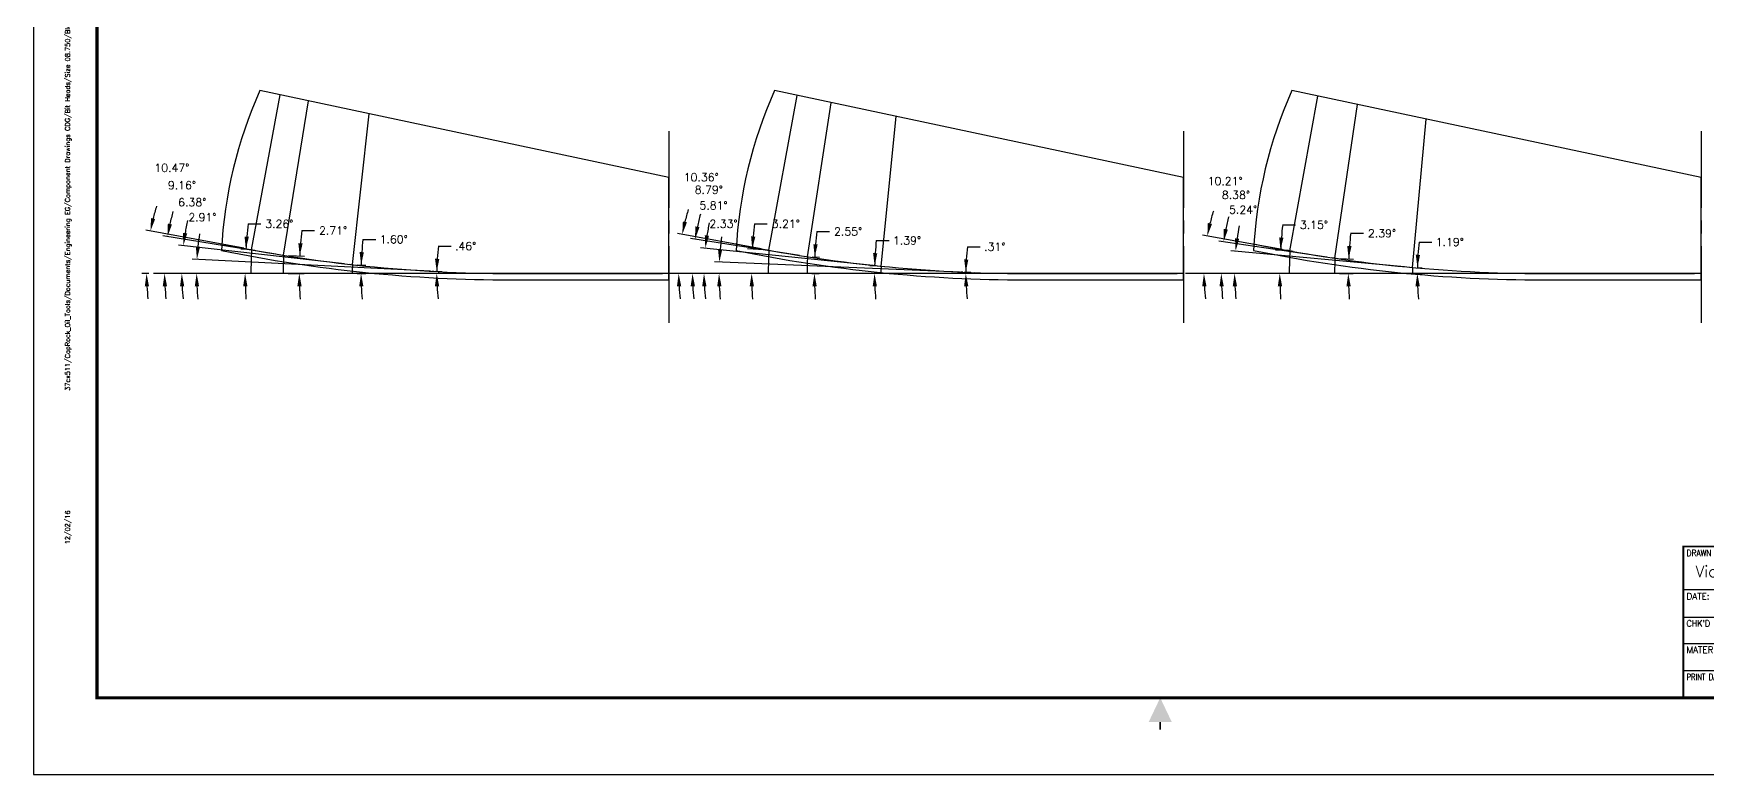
# Model space of a CAD drawing. Extents: x 25.7 to 75.8, y 0 to 21.2.
# Drawn here: x 47.66 to 64, y 0 to 7.24 of the extents above; entities that cross this region are included whole.
import ezdxf
from ezdxf.enums import TextEntityAlignment as Align

# ---------------------------------------------------------------- set-up
doc = ezdxf.new("R2010")
doc.units = 0
doc.header["$MEASUREMENT"] = 0
doc.linetypes.add('CENTER2', pattern=[1.125, 0.75, -0.125, 0.125, -0.125])
doc.layers.get('0').update_dxf_attribs({"linetype": 'CONTINUOUS'})
for name, color, linetype, true_color in [('Blade_4', 7, 'CONTINUOUS', 0x00cccc), ('Blade_5', 7, 'CONTINUOUS', 0x0066cc), ('Blade_6', 190, 'CONTINUOUS', 0x7f00ff)]:
    doc.layers.add(name, color=color, linetype=linetype, true_color=true_color)
for name, color, linetype in [('CLine', 5, 'CENTER2'), ('Text', 3, 'CONTINUOUS'), ('Title Block', 7, 'CONTINUOUS')]:
    doc.layers.add(name, color=color, linetype=linetype)
doc.styles.add('RomanS', font='romans')
doc.dimstyles.get("Standard").update_dxf_attribs({"dimtxt": 0.078125, "dimasz": 0.125, "dimexe": 0.046875, "dimexo": 0.046875, "dimgap": 0.046875, "dimtad": 0, "dimtih": 1, "dimtoh": 1, "dimdec": 4, "dimzin": 4, "dimdsep": 46, "dimtxsty": 'RomanS', "dimcen": 0.09375, "dimclre": 9, "dimazin": 1, "dimtfac": 1, "dimtdec": 4, "dimtofl": 0, "dimtmove": 0, "dimatfit": 1, "dimfxl": 1, "dimtolj": 1, "dimtzin": 0, "dimarcsym": 0})

# ---------------------------------------------------------------- blocks, each defined once
blk = doc.blocks.new('*D454')
at = {"layer": 'Blade_4', "color": 0, "linetype": 'ByBlock', "lineweight": -2, "transparency": 16777216}
blk.add_line((50.871, 5.229), (50.996, 5.229), dxfattribs=at)
at = {"layer": 'Blade_4', "color": 9, "linetype": 'ByBlock', "lineweight": -2, "transparency": 16777216}
for p, q in [((50.816, 4.981), (50.901, 4.978)), ((50.815, 4.896), (50.9, 4.896))]:
    blk.add_line(p, q, dxfattribs=at)
at = {"layer": 'Blade_4', "color": 0, "linetype": 'ByBlock', "lineweight": -2, "transparency": 16777216}
for start, end in [(173.6351, 178.4021), (173.6362, 176.0191), (182.3829, 184.7659)]:
    blk.add_arc((53.859, 4.896), 3.006, start, end, dxfattribs=at)
at = {"layer": 'Blade_4', "color": 0, "linetype": 'ByBlock', "transparency": 16777216}
for points in [[(50.881, 5.103), (50.839, 5.105), (50.854, 4.98)], [(50.835, 4.77), (50.876, 4.771), (50.853, 4.896)]]:
    blk.add_solid(points, dxfattribs=at)
at = {"layer": 'Blade_4', "color": 0, "linetype": 'ByBlock', "transparency": 16777216, "insert": (51.172, 5.229), "char_height": 0.0781, "attachment_point": 5, "style": 'RomanS'}
blk.add_mtext('\\A1;1.60°', dxfattribs=at)
blk = doc.blocks.new('*D455')
at = {"layer": 'Blade_4', "color": 0, "linetype": 'ByBlock', "lineweight": -2, "transparency": 16777216}
blk.add_line((50.275, 5.315), (50.4, 5.315), dxfattribs=at)
at = {"layer": 'Blade_4', "color": 9, "linetype": 'ByBlock', "lineweight": -2, "transparency": 16777216}
for p, q in [((50.144, 5.071), (50.301, 5.064)), ((50.14, 4.896), (50.297, 4.896))]:
    blk.add_line(p, q, dxfattribs=at)
at = {"layer": 'Blade_4', "color": 0, "linetype": 'ByBlock', "lineweight": -2, "transparency": 16777216}
for start, end in [(173.3233, 177.2936), (173.3239, 175.3087), (181.9848, 183.9697)]:
    blk.add_arc((53.859, 4.896), 3.609, start, end, dxfattribs=at)
at = {"layer": 'Blade_4', "color": 0, "linetype": 'ByBlock', "transparency": 16777216}
for points in [[(50.283, 5.19), (50.241, 5.192), (50.254, 5.066)], [(50.231, 4.77), (50.273, 4.771), (50.25, 4.896)]]:
    blk.add_solid(points, dxfattribs=at)
at = {"layer": 'Blade_4', "color": 0, "linetype": 'ByBlock', "transparency": 16777216, "insert": (50.58, 5.315), "char_height": 0.0781, "attachment_point": 5, "style": 'RomanS'}
blk.add_mtext('\\A1;2.71°', dxfattribs=at)
blk = doc.blocks.new('*D456')
at = {"layer": 'Blade_4', "color": 0, "linetype": 'ByBlock', "lineweight": -2, "transparency": 16777216}
blk.add_line((49.75, 5.38), (49.875, 5.38), dxfattribs=at)
at = {"layer": 'Blade_4', "color": 9, "linetype": 'ByBlock', "lineweight": -2, "transparency": 16777216}
for p, q in [((49.738, 5.13), (49.681, 5.134)), ((49.731, 4.896), (49.674, 4.896))]:
    blk.add_line(p, q, dxfattribs=at)
at = {"layer": 'Blade_4', "color": 0, "linetype": 'ByBlock', "lineweight": -2, "transparency": 16777216}
for start, end in [(173.2795, 176.742), (173.2798, 175.0109), (181.7311, 183.4622)]:
    blk.add_arc((53.859, 4.896), 4.137, start, end, dxfattribs=at)
at = {"layer": 'Blade_4', "color": 0, "linetype": 'ByBlock', "transparency": 16777216}
for points in [[(49.758, 5.254), (49.716, 5.257), (49.728, 5.131)], [(49.702, 4.77), (49.744, 4.771), (49.721, 4.896)]]:
    blk.add_solid(points, dxfattribs=at)
at = {"layer": 'Blade_4', "color": 0, "linetype": 'ByBlock', "transparency": 16777216, "insert": (50.055, 5.38), "char_height": 0.0781, "attachment_point": 5, "style": 'RomanS'}
blk.add_mtext('\\A1;3.26°', dxfattribs=at)
blk = doc.blocks.new('*D457')
at = {"layer": 'Blade_4', "color": 9, "linetype": 'ByBlock', "lineweight": -2, "transparency": 16777216}
blk.add_line((50.691, 4.991), (49.072, 5.172), dxfattribs=at)
at = {"layer": 'Blade_4', "color": 0, "linetype": 'ByBlock', "lineweight": -2, "transparency": 16777216}
for start, end in [(167.746, 170.6853), (182.9393, 185.8786)]:
    blk.add_arc((51.54, 4.896), 2.437, start, end, dxfattribs=at)
at = {"layer": 'Blade_4', "color": 0, "linetype": 'ByBlock', "transparency": 16777216}
for points in [[(49.156, 5.287), (49.115, 5.293), (49.118, 5.166)], [(49.086, 4.77), (49.127, 4.771), (49.103, 4.896)]]:
    blk.add_solid(points, dxfattribs=at)
at = {"layer": 'Blade_4', "color": 0, "linetype": 'ByBlock', "transparency": 16777216, "insert": (49.205, 5.591), "char_height": 0.0781, "attachment_point": 5, "style": 'RomanS'}
blk.add_mtext('\\A1;6.38°', dxfattribs=at)
blk = doc.blocks.new('*D458')
at = {"layer": 'Blade_4', "color": 9, "linetype": 'ByBlock', "lineweight": -2, "transparency": 16777216}
blk.add_line((50.02, 5.086), (48.917, 5.264), dxfattribs=at)
at = {"layer": 'Blade_4', "color": 0, "linetype": 'ByBlock', "lineweight": -2, "transparency": 16777216}
for start, end in [(164.5136, 167.676), (183.1624, 186.3248)]:
    blk.add_arc((51.2, 4.896), 2.265, start, end, dxfattribs=at)
at = {"layer": 'Blade_4', "color": 0, "linetype": 'ByBlock', "transparency": 16777216}
for points in [[(49.007, 5.375), (48.967, 5.383), (48.964, 5.256)], [(48.917, 4.77), (48.959, 4.771), (48.935, 4.896)]]:
    blk.add_solid(points, dxfattribs=at)
at = {"layer": 'Blade_4', "color": 0, "linetype": 'ByBlock', "transparency": 16777216, "insert": (49.105, 5.758), "char_height": 0.0781, "attachment_point": 5, "style": 'RomanS'}
blk.add_mtext('\\A1;9.16°', dxfattribs=at)
blk = doc.blocks.new('*D459')
at = {"layer": 'Blade_4', "color": 9, "linetype": 'ByBlock', "lineweight": -2, "transparency": 16777216}
for p, q in [((49.708, 5.142), (48.751, 5.319)), ((48.78, 4.896), (48.712, 4.896))]:
    blk.add_line(p, q, dxfattribs=at)
at = {"layer": 'Blade_4', "color": 0, "linetype": 'ByBlock', "lineweight": -2, "transparency": 16777216}
for start, end in [(163.2527, 166.393), (183.1403, 186.2806)]:
    blk.add_arc((51.04, 4.896), 2.281, start, end, dxfattribs=at)
at = {"layer": 'Blade_4', "color": 0, "linetype": 'ByBlock', "transparency": 16777216}
for points in [[(48.843, 5.428), (48.803, 5.437), (48.797, 5.31)], [(48.742, 4.77), (48.783, 4.771), (48.759, 4.896)]]:
    blk.add_solid(points, dxfattribs=at)
at = {"layer": 'Blade_4', "color": 0, "linetype": 'ByBlock', "transparency": 16777216, "insert": (49.006, 5.928), "char_height": 0.0781, "attachment_point": 5, "style": 'RomanS'}
blk.add_mtext('\\A1;10.47°', dxfattribs=at)
blk = doc.blocks.new('*D460')
at = {"layer": 'Blade_4', "color": 9, "linetype": 'ByBlock', "lineweight": -2, "transparency": 16777216}
blk.add_line((51.532, 4.918), (49.205, 5.036), dxfattribs=at)
at = {"layer": 'Blade_4', "color": 0, "linetype": 'ByBlock', "lineweight": -2, "transparency": 16777216}
for start, end in [(171.8163, 174.4545), (182.6383, 185.2765)]:
    blk.add_arc((51.963, 4.896), 2.715, start, end, dxfattribs=at)
at = {"layer": 'Blade_4', "color": 0, "linetype": 'ByBlock', "transparency": 16777216}
for points in [[(49.281, 5.157), (49.24, 5.16), (49.251, 5.033)], [(49.23, 4.77), (49.272, 4.771), (49.248, 4.896)]]:
    blk.add_solid(points, dxfattribs=at)
at = {"layer": 'Blade_4', "color": 0, "linetype": 'ByBlock', "transparency": 16777216, "insert": (49.304, 5.445), "char_height": 0.0781, "attachment_point": 5, "style": 'RomanS'}
blk.add_mtext('\\A1;2.91°', dxfattribs=at)
blk = doc.blocks.new('*D461')
at = {"layer": 'Blade_4', "color": 0, "linetype": 'ByBlock', "lineweight": -2, "transparency": 16777216}
blk.add_line((51.607, 5.163), (51.732, 5.163), dxfattribs=at)
at = {"layer": 'Blade_4', "color": 9, "linetype": 'ByBlock', "lineweight": -2, "transparency": 16777216}
for p, q in [((51.563, 4.914), (51.545, 4.914)), ((51.563, 4.896), (51.545, 4.896))]:
    blk.add_line(p, q, dxfattribs=at)
at = {"layer": 'Blade_4', "color": 0, "linetype": 'ByBlock', "lineweight": -2, "transparency": 16777216}
for start, end in [(173.2216, 179.543), (173.224, 176.3835), (183.1595, 186.319)]:
    blk.add_arc((53.859, 4.896), 2.267, start, end, dxfattribs=at)
at = {"layer": 'Blade_4', "color": 0, "linetype": 'ByBlock', "transparency": 16777216}
for points in [[(51.617, 5.038), (51.575, 5.04), (51.592, 4.914)], [(51.574, 4.77), (51.616, 4.771), (51.592, 4.896)]]:
    blk.add_solid(points, dxfattribs=at)
at = {"layer": 'Blade_4', "color": 0, "linetype": 'ByBlock', "transparency": 16777216, "insert": (51.874, 5.163), "char_height": 0.0781, "attachment_point": 5, "style": 'RomanS'}
blk.add_mtext('\\A1;.46°', dxfattribs=at)
blk = doc.blocks.new('*D475')
at = {"layer": 'Blade_5', "color": 0, "linetype": 'ByBlock', "lineweight": -2, "transparency": 16777216}
blk.add_line((55.883, 5.218), (56.008, 5.218), dxfattribs=at)
at = {"layer": 'Blade_5', "color": 9, "linetype": 'ByBlock', "lineweight": -2, "transparency": 16777216}
for p, q in [((55.883, 4.969), (55.82, 4.97)), ((55.882, 4.896), (55.819, 4.896))]:
    blk.add_line(p, q, dxfattribs=at)
at = {"layer": 'Blade_5', "color": 0, "linetype": 'ByBlock', "lineweight": -2, "transparency": 16777216}
for start, end in [(173.8615, 178.6098), (173.8626, 176.2362), (182.3736, 184.7472)]:
    blk.add_arc((58.884, 4.896), 3.018, start, end, dxfattribs=at)
at = {"layer": 'Blade_5', "color": 0, "linetype": 'ByBlock', "transparency": 16777216}
for points in [[(55.893, 5.093), (55.852, 5.095), (55.867, 4.969)], [(55.848, 4.77), (55.889, 4.771), (55.866, 4.896)]]:
    blk.add_solid(points, dxfattribs=at)
at = {"layer": 'Blade_5', "color": 0, "linetype": 'ByBlock', "transparency": 16777216, "insert": (56.183, 5.218), "char_height": 0.0781, "attachment_point": 5, "style": 'RomanS'}
blk.add_mtext('\\A1;1.39°', dxfattribs=at)
blk = doc.blocks.new('*D476')
at = {"layer": 'Blade_5', "color": 0, "linetype": 'ByBlock', "lineweight": -2, "transparency": 16777216}
blk.add_line((55.302, 5.306), (55.427, 5.306), dxfattribs=at)
at = {"layer": 'Blade_5', "color": 9, "linetype": 'ByBlock', "lineweight": -2, "transparency": 16777216}
for p, q in [((55.258, 5.057), (55.329, 5.054)), ((55.255, 4.896), (55.325, 4.896))]:
    blk.add_line(p, q, dxfattribs=at)
at = {"layer": 'Blade_5', "color": 0, "linetype": 'ByBlock', "lineweight": -2, "transparency": 16777216}
for start, end in [(173.473, 177.4473), (173.4736, 175.4604), (181.9868, 183.9737)]:
    blk.add_arc((58.884, 4.896), 3.605, start, end, dxfattribs=at)
at = {"layer": 'Blade_5', "color": 0, "linetype": 'ByBlock', "transparency": 16777216}
for points in [[(55.311, 5.18), (55.269, 5.182), (55.282, 5.056)], [(55.26, 4.77), (55.302, 4.771), (55.279, 4.896)]]:
    blk.add_solid(points, dxfattribs=at)
at = {"layer": 'Blade_5', "color": 0, "linetype": 'ByBlock', "transparency": 16777216, "insert": (55.608, 5.306), "char_height": 0.0781, "attachment_point": 5, "style": 'RomanS'}
blk.add_mtext('\\A1;2.55°', dxfattribs=at)
blk = doc.blocks.new('*D477')
at = {"layer": 'Blade_5', "color": 0, "linetype": 'ByBlock', "lineweight": -2, "transparency": 16777216}
blk.add_line((54.694, 5.381), (54.819, 5.381), dxfattribs=at)
at = {"layer": 'Blade_5', "color": 9, "linetype": 'ByBlock', "lineweight": -2, "transparency": 16777216}
for p, q in [((54.788, 5.126), (54.626, 5.135)), ((54.782, 4.896), (54.619, 4.896))]:
    blk.add_line(p, q, dxfattribs=at)
at = {"layer": 'Blade_5', "color": 0, "linetype": 'ByBlock', "lineweight": -2, "transparency": 16777216}
for start, end in [(173.3907, 176.7873), (173.391, 175.0892), (181.6981, 183.3963)]:
    blk.add_arc((58.884, 4.896), 4.218, start, end, dxfattribs=at)
at = {"layer": 'Blade_5', "color": 0, "linetype": 'ByBlock', "transparency": 16777216}
for points in [[(54.702, 5.255), (54.661, 5.258), (54.672, 5.132)], [(54.647, 4.77), (54.689, 4.771), (54.666, 4.896)]]:
    blk.add_solid(points, dxfattribs=at)
at = {"layer": 'Blade_5', "color": 0, "linetype": 'ByBlock', "transparency": 16777216, "insert": (55, 5.381), "char_height": 0.0781, "attachment_point": 5, "style": 'RomanS'}
blk.add_mtext('\\A1;3.21°', dxfattribs=at)
blk = doc.blocks.new('*D478')
at = {"layer": 'Blade_5', "color": 9, "linetype": 'ByBlock', "lineweight": -2, "transparency": 16777216}
blk.add_line((55.134, 5.071), (54.068, 5.236), dxfattribs=at)
at = {"layer": 'Blade_5', "color": 0, "linetype": 'ByBlock', "lineweight": -2, "transparency": 16777216}
for start, end in [(164.643, 167.9263), (183.2833, 186.5666)]:
    blk.add_arc((56.27, 4.896), 2.182, start, end, dxfattribs=at)
at = {"layer": 'Blade_5', "color": 0, "linetype": 'ByBlock', "transparency": 16777216}
for points in [[(54.157, 5.348), (54.116, 5.356), (54.114, 5.229)], [(54.071, 4.77), (54.113, 4.771), (54.089, 4.896)]]:
    blk.add_solid(points, dxfattribs=at)
at = {"layer": 'Blade_5', "color": 0, "linetype": 'ByBlock', "transparency": 16777216, "insert": (54.248, 5.714), "char_height": 0.0781, "attachment_point": 5, "style": 'RomanS'}
blk.add_mtext('\\A1;8.79°', dxfattribs=at)
blk = doc.blocks.new('*D479')
at = {"layer": 'Blade_5', "color": 9, "linetype": 'ByBlock', "lineweight": -2, "transparency": 16777216}
blk.add_line((54.758, 5.137), (53.943, 5.286), dxfattribs=at)
at = {"layer": 'Blade_5', "color": 0, "linetype": 'ByBlock', "lineweight": -2, "transparency": 16777216}
for start, end in [(162.8927, 166.2659), (183.3732, 186.7464)]:
    blk.add_arc((56.078, 4.896), 2.124, start, end, dxfattribs=at)
at = {"layer": 'Blade_5', "color": 0, "linetype": 'ByBlock', "transparency": 16777216}
for points in [[(54.035, 5.396), (53.995, 5.404), (53.989, 5.278)], [(53.937, 4.77), (53.979, 4.771), (53.954, 4.896)]]:
    blk.add_solid(points, dxfattribs=at)
at = {"layer": 'Blade_5', "color": 0, "linetype": 'ByBlock', "transparency": 16777216, "insert": (54.174, 5.836), "char_height": 0.0781, "attachment_point": 5, "style": 'RomanS'}
blk.add_mtext('\\A1;10.36°', dxfattribs=at)
blk = doc.blocks.new('*D480')
at = {"layer": 'Blade_5', "color": 9, "linetype": 'ByBlock', "lineweight": -2, "transparency": 16777216}
blk.add_line((55.852, 4.975), (54.167, 5.147), dxfattribs=at)
at = {"layer": 'Blade_5', "color": 0, "linetype": 'ByBlock', "lineweight": -2, "transparency": 16777216}
for start, end in [(168.2968, 171.2415), (182.9447, 185.8894)]:
    blk.add_arc((56.634, 4.896), 2.432, start, end, dxfattribs=at)
at = {"layer": 'Blade_5', "color": 0, "linetype": 'ByBlock', "transparency": 16777216}
for points in [[(54.25, 5.263), (54.209, 5.269), (54.214, 5.142)], [(54.184, 4.77), (54.225, 4.771), (54.201, 4.896)]]:
    blk.add_solid(points, dxfattribs=at)
at = {"layer": 'Blade_5', "color": 0, "linetype": 'ByBlock', "transparency": 16777216, "insert": (54.294, 5.561), "char_height": 0.0781, "attachment_point": 5, "style": 'RomanS'}
blk.add_mtext('\\A1;5.81°', dxfattribs=at)
blk = doc.blocks.new('*D482')
at = {"layer": 'Blade_5', "color": 9, "linetype": 'ByBlock', "lineweight": -2, "transparency": 16777216}
blk.add_line((56.697, 4.91), (54.304, 5.008), dxfattribs=at)
at = {"layer": 'Blade_5', "color": 0, "linetype": 'ByBlock', "lineweight": -2, "transparency": 16777216}
for start, end in [(172.3844, 175.0277), (182.6433, 185.2866)]:
    blk.add_arc((57.058, 4.896), 2.71, start, end, dxfattribs=at)
at = {"layer": 'Blade_5', "color": 0, "linetype": 'ByBlock', "transparency": 16777216}
for points in [[(54.379, 5.129), (54.338, 5.132), (54.351, 5.006)], [(54.33, 4.77), (54.372, 4.771), (54.348, 4.896)]]:
    blk.add_solid(points, dxfattribs=at)
at = {"layer": 'Blade_5', "color": 0, "linetype": 'ByBlock', "transparency": 16777216, "insert": (54.392, 5.381), "char_height": 0.0781, "attachment_point": 5, "style": 'RomanS'}
blk.add_mtext('\\A1;2.33°', dxfattribs=at)
blk = doc.blocks.new('*D483')
at = {"layer": 'Blade_5', "color": 0, "linetype": 'ByBlock', "lineweight": -2, "transparency": 16777216}
blk.add_line((56.773, 5.157), (56.898, 5.157), dxfattribs=at)
at = {"layer": 'Blade_5', "color": 9, "linetype": 'ByBlock', "lineweight": -2, "transparency": 16777216}
for p, q in [((56.728, 4.908), (56.71, 4.908)), ((56.728, 4.896), (56.71, 4.896))]:
    blk.add_line(p, q, dxfattribs=at)
at = {"layer": 'Blade_5', "color": 0, "linetype": 'ByBlock', "lineweight": -2, "transparency": 16777216}
for start, end in [(172.9474, 179.6872), (172.9503, 176.3187), (183.3684, 186.7369)]:
    blk.add_arc((58.884, 4.896), 2.127, start, end, dxfattribs=at)
at = {"layer": 'Blade_5', "color": 0, "linetype": 'ByBlock', "transparency": 16777216}
for points in [[(56.782, 5.032), (56.741, 5.033), (56.757, 4.907)], [(56.74, 4.77), (56.782, 4.771), (56.757, 4.896)]]:
    blk.add_solid(points, dxfattribs=at)
at = {"layer": 'Blade_5', "color": 0, "linetype": 'ByBlock', "transparency": 16777216, "insert": (57.04, 5.157), "char_height": 0.0781, "attachment_point": 5, "style": 'RomanS'}
blk.add_mtext('\\A1;.31°', dxfattribs=at)
blk = doc.blocks.new('*D490')
at = {"layer": 'Blade_6', "color": 0, "linetype": 'ByBlock', "lineweight": -2, "transparency": 16777216}
blk.add_line((61.182, 5.203), (61.307, 5.203), dxfattribs=at)
at = {"layer": 'Blade_6', "color": 9, "linetype": 'ByBlock', "lineweight": -2, "transparency": 16777216}
for p, q in [((61.166, 4.953), (61.213, 4.952)), ((61.165, 4.896), (61.212, 4.896))]:
    blk.add_line(p, q, dxfattribs=at)
at = {"layer": 'Blade_6', "color": 0, "linetype": 'ByBlock', "lineweight": -2, "transparency": 16777216}
for start, end in [(173.6399, 178.8135), (173.6412, 176.2274), (182.5862, 185.1723)]:
    blk.add_arc((63.935, 4.896), 2.77, start, end, dxfattribs=at)
at = {"layer": 'Blade_6', "color": 0, "linetype": 'ByBlock', "transparency": 16777216}
for points in [[(61.192, 5.077), (61.15, 5.079), (61.166, 4.953)], [(61.147, 4.77), (61.189, 4.771), (61.165, 4.896)]]:
    blk.add_solid(points, dxfattribs=at)
at = {"layer": 'Blade_6', "color": 0, "linetype": 'ByBlock', "transparency": 16777216, "insert": (61.482, 5.203), "char_height": 0.0781, "attachment_point": 5, "style": 'RomanS'}
blk.add_mtext('\\A1;1.19°', dxfattribs=at)
blk = doc.blocks.new('*D491')
at = {"layer": 'Blade_6', "color": 0, "linetype": 'ByBlock', "lineweight": -2, "transparency": 16777216}
blk.add_line((60.514, 5.288), (60.639, 5.288), dxfattribs=at)
at = {"layer": 'Blade_6', "color": 9, "linetype": 'ByBlock', "lineweight": -2, "transparency": 16777216}
for p, q in [((60.408, 5.043), (60.541, 5.037)), ((60.405, 4.896), (60.538, 4.896))]:
    blk.add_line(p, q, dxfattribs=at)
at = {"layer": 'Blade_6', "color": 0, "linetype": 'ByBlock', "lineweight": -2, "transparency": 16777216}
for start, end in [(173.4533, 177.6141), (173.454, 175.534), (182.0801, 184.1601)]:
    blk.add_arc((63.935, 4.896), 3.443, start, end, dxfattribs=at)
at = {"layer": 'Blade_6', "color": 0, "linetype": 'ByBlock', "transparency": 16777216}
for points in [[(60.523, 5.163), (60.481, 5.165), (60.494, 5.039)], [(60.473, 4.77), (60.515, 4.771), (60.491, 4.896)]]:
    blk.add_solid(points, dxfattribs=at)
at = {"layer": 'Blade_6', "color": 0, "linetype": 'ByBlock', "transparency": 16777216, "insert": (60.82, 5.288), "char_height": 0.0781, "attachment_point": 5, "style": 'RomanS'}
blk.add_mtext('\\A1;2.39°', dxfattribs=at)
blk = doc.blocks.new('*D492')
at = {"layer": 'Blade_6', "color": 0, "linetype": 'ByBlock', "lineweight": -2, "transparency": 16777216}
blk.add_line((59.85, 5.371), (59.975, 5.371), dxfattribs=at)
at = {"layer": 'Blade_6', "color": 9, "linetype": 'ByBlock', "lineweight": -2, "transparency": 16777216}
for p, q in [((59.874, 5.119), (59.782, 5.124)), ((59.868, 4.896), (59.776, 4.896))]:
    blk.add_line(p, q, dxfattribs=at)
at = {"layer": 'Blade_6', "color": 0, "linetype": 'ByBlock', "lineweight": -2, "transparency": 16777216}
for start, end in [(173.3659, 176.8496), (173.3664, 175.108), (181.7416, 183.4833)]:
    blk.add_arc((63.935, 4.896), 4.112, start, end, dxfattribs=at)
at = {"layer": 'Blade_6', "color": 0, "linetype": 'ByBlock', "transparency": 16777216}
for points in [[(59.858, 5.245), (59.817, 5.248), (59.829, 5.122)], [(59.803, 4.77), (59.845, 4.771), (59.822, 4.896)]]:
    blk.add_solid(points, dxfattribs=at)
at = {"layer": 'Blade_6', "color": 0, "linetype": 'ByBlock', "transparency": 16777216, "insert": (60.156, 5.371), "char_height": 0.0781, "attachment_point": 5, "style": 'RomanS'}
blk.add_mtext('\\A1;3.15°', dxfattribs=at)
blk = doc.blocks.new('*D493')
at = {"layer": 'Blade_6', "color": 9, "linetype": 'ByBlock', "lineweight": -2, "transparency": 16777216}
blk.add_line((61.041, 4.961), (59.344, 5.117), dxfattribs=at)
at = {"layer": 'Blade_6', "color": 0, "linetype": 'ByBlock', "lineweight": -2, "transparency": 16777216}
for start, end in [(168.7218, 171.7394), (183.0176, 186.0351)]:
    blk.add_arc((61.755, 4.896), 2.374, start, end, dxfattribs=at)
at = {"layer": 'Blade_6', "color": 0, "linetype": 'ByBlock', "transparency": 16777216}
for points in [[(59.426, 5.234), (59.385, 5.239), (59.391, 5.113)], [(59.363, 4.77), (59.405, 4.771), (59.381, 4.896)]]:
    blk.add_solid(points, dxfattribs=at)
at = {"layer": 'Blade_6', "color": 0, "linetype": 'ByBlock', "transparency": 16777216, "insert": (59.464, 5.519), "char_height": 0.0781, "attachment_point": 5, "style": 'RomanS'}
blk.add_mtext('\\A1;5.24°', dxfattribs=at)
blk = doc.blocks.new('*D494')
at = {"layer": 'Blade_6', "color": 9, "linetype": 'ByBlock', "lineweight": -2, "transparency": 16777216}
blk.add_line((60.283, 5.056), (59.227, 5.212), dxfattribs=at)
at = {"layer": 'Blade_6', "color": 0, "linetype": 'ByBlock', "lineweight": -2, "transparency": 16777216}
for start, end in [(164.8612, 168.2391), (183.3779, 186.7557)]:
    blk.add_arc((61.371, 4.896), 2.121, start, end, dxfattribs=at)
at = {"layer": 'Blade_6', "color": 0, "linetype": 'ByBlock', "transparency": 16777216}
for points in [[(59.316, 5.324), (59.275, 5.332), (59.273, 5.205)], [(59.234, 4.77), (59.275, 4.771), (59.251, 4.896)]]:
    blk.add_solid(points, dxfattribs=at)
at = {"layer": 'Blade_6', "color": 0, "linetype": 'ByBlock', "transparency": 16777216, "insert": (59.394, 5.663), "char_height": 0.0781, "attachment_point": 5, "style": 'RomanS'}
blk.add_mtext('\\A1;8.38°', dxfattribs=at)
blk = doc.blocks.new('*D495')
at = {"layer": 'Blade_6', "color": 9, "linetype": 'ByBlock', "lineweight": -2, "transparency": 16777216}
blk.add_line((59.844, 5.131), (59.069, 5.27), dxfattribs=at)
at = {"layer": 'Blade_6', "color": 0, "linetype": 'ByBlock', "lineweight": -2, "transparency": 16777216}
for start, end in [(162.8473, 166.3162), (183.4688, 186.9377)]:
    blk.add_arc((61.147, 4.896), 2.065, start, end, dxfattribs=at)
at = {"layer": 'Blade_6', "color": 0, "linetype": 'ByBlock', "transparency": 16777216}
for points in [[(59.161, 5.38), (59.12, 5.389), (59.115, 5.262)], [(59.065, 4.77), (59.107, 4.771), (59.082, 4.896)]]:
    blk.add_solid(points, dxfattribs=at)
at = {"layer": 'Blade_6', "color": 0, "linetype": 'ByBlock', "transparency": 16777216, "insert": (59.289, 5.798), "char_height": 0.0781, "attachment_point": 5, "style": 'RomanS'}
blk.add_mtext('\\A1;10.21°', dxfattribs=at)
blk = doc.blocks.new('COT_cblock')
at = {"layer": 'Title Block'}
for p, q in [((17.794, 1.805), (16.107, 1.805)), ((16.107, 1.539), (17.794, 1.539)), ((16.107, 1.282), (21.38, 1.282)), ((16.107, 1.016), (17.794, 1.016))]:
    blk.add_line(p, q, dxfattribs=at)
at = {"layer": 'Title Block', "color": 8}
blk.add_lwpolyline([(0, 0), (22, 0), (22, 17), (0, 17)], close=True, dxfattribs=at)
at = {"layer": 'Title Block', "const_width": 0.03}
blk.add_lwpolyline([(21.38, 16.25), (0.62, 16.25), (0.62, 0.75), (21.38, 0.75)], close=True, dxfattribs=at)
at = {"layer": 'Title Block'}
for points, const_width in [([(16.107, 0.75), (16.107, 2.227), (21.38, 2.227)], 0.0169), ([(11, 0.438), (11, 0.513)], 0.015)]:
    blk.add_lwpolyline(points, dxfattribs=dict(at, const_width=const_width))
blk.add_solid([(10.887, 0.513), (11.113, 0.513), (11, 0.75)], dxfattribs=at)
at = {"layer": 'Title Block', "style": 'RomanS'}
for s, width, p in [('DRAWN BY:', 0.86, (16.138, 2.195)), ("CHK'D BY:", 0.91, (16.138, 1.508)), ('PRINT DATE:', 0.78, (16.138, 0.985))]:
    blk.add_text(s, height=0.0625, dxfattribs=dict(at, width=width)).set_placement(p, align=Align.TOP_LEFT)
for s, p in [('DATE:', (16.138, 1.773)), ('MATERIAL:', (16.138, 1.25))]:
    blk.add_text(s, height=0.0625, dxfattribs=at).set_placement(p, align=Align.TOP_LEFT)
at = {"layer": 'Title Block', "color": 1, "style": 'RomanS', "flags": 8}
for tag, p in [('FNAME', (0.37, 3.75)), ('REVDATE', (0.37, 2.25)), ('USER', (0.37, 0.75))]:
    blk.add_attdef(tag, text='', height=0.047, rotation=90, dxfattribs=at).set_placement(p, align=Align.BOTTOM_LEFT)
at = {"layer": 'Title Block', "color": 3, "style": 'RomanS', "flags": 8}
for tag, height, p in [('DRAWN', 0.11, (16.95, 1.984)), ('TITL1', 0.125, (19.587, 1.684)), ('TITL2', 0.094, (19.587, 1.514)), ('TITL3', 0.094, (19.587, 1.374))]:
    blk.add_attdef(tag, text='', height=height, dxfattribs=at).set_placement(p, align=Align.MIDDLE_CENTER)
for tag, p in [('DDATE', (16.606, 1.672)), ('CHECK', (16.606, 1.406)), ('MATRL', (16.606, 1.149)), ('PDATE', (16.606, 0.883)), ('SCALE', (18.146, 0.855)), ('SHEET', (20.255, 0.855))]:
    blk.add_attdef(tag, text='', height=0.094, dxfattribs=at).set_placement(p, align=Align.MIDDLE_LEFT)
for tag, p in [('FSCM#', (18.587, 1.121)), ('DWG#', (20.06, 1.121)), ('REV#', (21.22, 1.121))]:
    blk.add_attdef(tag, text='', height=0.094, dxfattribs=at).set_placement(p, align=Align.TOP_CENTER)

msp = doc.modelspace()

# ---------------------------------------------------------------- linework, layer by layer
at = {"linetype": 'ByBlock', "flags": 128}
for points in [[(53.85859, 4.89576), (53.85859, 5.83326), (49.86491, 6.68214, 0.09249973), (49.48942, 5.12167, 0.05087665), (52.31649, 4.83326), (53.85859, 4.83326)], [(58.88352, 4.89576), (58.88352, 5.83326), (54.88984, 6.68214, 0.09249973), (54.51435, 5.12167, 0.05087665), (57.34142, 4.83326), (58.88352, 4.83326)], [(63.93479, 4.89576), (63.93479, 5.83326), (59.94112, 6.68214, 0.09249973), (59.56563, 5.12167, 0.05087665), (62.39269, 4.83326), (63.93479, 4.83326)], [(49.49314, 5.18472, 0.05104016), (52.31649, 4.89576), (53.79609, 4.89576)], [(54.51807, 5.18472, 0.05104016), (57.34142, 4.89576), (58.82102, 4.89576)], [(59.56935, 5.18472, 0.05104016), (62.39269, 4.89576), (63.87229, 4.89576)]]:
    msp.add_lwpolyline(points, format="xyb", dxfattribs=at)
at = {"layer": 'Blade_4', "linetype": 'ByBlock'}
for p, q in [((49.78454, 5.12767), (50.0639, 6.63984)), ((50.09737, 5.07356), (50.3405, 6.58105)), ((50.76883, 4.98195), (50.93343, 6.45502)), ((49.75386, 5.13334), (49.81523, 5.122)), ((50.06657, 5.07852), (50.12818, 5.06859)), ((50.73783, 4.98542), (50.79984, 4.97849)), ((51.64075, 4.91211), (51.57843, 4.91528))]:
    msp.add_line(p, q, dxfattribs=at)
for radius, start in [(4.08064, 176.74201), (3.76541, 177.293584), (3.09095, 178.402051), (2.24907, 179.543015)]:
    msp.add_arc((53.85859, 4.89576), radius, start, 180, dxfattribs=at)
at = {"layer": 'Blade_5', "linetype": 'ByBlock'}
for p, q in [((54.83479, 5.12302), (55.11124, 6.63508)), ((55.21148, 5.05947), (55.44419, 6.56431)), ((55.92961, 4.96745), (56.07848, 6.42949)), ((54.8041, 5.12863), (54.86548, 5.11741)), ((55.18065, 5.06424), (55.24232, 5.0547)), ((55.89857, 4.97061), (55.96065, 4.96429)), ((56.80622, 4.906), (56.74387, 4.90854)), ((56.83741, 4.90484), (56.89978, 4.90272))]:
    msp.add_line(p, q, dxfattribs=at)
for radius, start in [(4.0551, 176.787319), (3.67568, 177.447278), (2.95477, 178.609751), (2.1085, 179.687162)]:
    msp.add_arc((58.88352, 4.89576), radius, start, 180, dxfattribs=at)
at = {"layer": 'Blade_6', "linetype": 'ByBlock'}
for p, q in [((59.92099, 5.11668), (60.19342, 6.62851)), ((60.36073, 5.04467), (60.58197, 6.54592)), ((61.11906, 4.95407), (61.25207, 6.40349)), ((59.95169, 5.11115), (59.89028, 5.12221)), ((60.3916, 5.04013), (60.32987, 5.04922)), ((61.08799, 4.95692), (61.15013, 4.95122))]:
    msp.add_line(p, q, dxfattribs=at)
for radius, start in [(4.01988, 176.849618), (3.57716, 177.614103), (2.81633, 178.813546)]:
    msp.add_arc((63.93479, 4.89576), radius, start, 180, dxfattribs=at)
at = {"layer": 'CLine'}
for p, q in [((53.85859, 6.2877), (53.85859, 4.4127)), ((58.88352, 6.2877), (58.88352, 4.4127)), ((63.93479, 6.2877), (63.93479, 4.4127))]:
    msp.add_line(p, q, dxfattribs=at)
at = {"layer": 'Text', "color": 1, "linetype": 'ByBlock'}
for p, q in [((53.85859, 4.89576), (48.82719, 4.89576)), ((58.88352, 4.89576), (53.85212, 4.89576)), ((63.93479, 4.89576), (58.9034, 4.89576))]:
    msp.add_line(p, q, dxfattribs=at)
at = {"layer": 'Text', "linetype": 'ByBlock'}
for p, q in [((53.85859, 4.83326), (53.85859, 4.89576)), ((58.88352, 4.83326), (58.88352, 4.89576)), ((63.93479, 4.83326), (63.93479, 4.89576))]:
    msp.add_line(p, q, dxfattribs=at)

# ---------------------------------------------------------------- block references
ref = msp.add_blockref('COT_cblock', (47.65517, 0))
ref.add_attrib('DRAWN', 'Victor M. Rodriguez', dxfattribs={"layer": 'Title Block', "color": 3, "height": 0.11, "style": 'RomanS', "flags": 8}).set_placement((64.60549, 1.98437), align=Align.MIDDLE_CENTER)
ref.add_attrib('REVDATE', '12/02/16', dxfattribs={"layer": 'Title Block', "color": 1, "height": 0.047, "rotation": 90, "style": 'RomanS', "flags": 8}).set_placement((48.02517, 2.25), align=Align.BOTTOM_LEFT)
ref.add_attrib('FNAME', '37cx511/CapRock_Oil_Tools/Documents/Engineering EG/Component Drawings CDG/Bit Heads/Size 08.750/Blade 6/CDG-38897r1.dwg', dxfattribs={"layer": 'Title Block', "color": 1, "height": 0.047, "rotation": 90, "style": 'RomanS', "flags": 8}).set_placement((48.02517, 3.75), align=Align.BOTTOM_LEFT)

# ---------------------------------------------------------------- dimensions: what is measured, and where the dimension line sits
at = {"layer": 'Blade_4', "linetype": 'ByBlock'}
for base, line2, picture, middle in [((48.76319, 5.03457), ((49.75386, 5.13334), (49.81523, 5.122)), '*D459', (49.00605, 5.92831)), ((48.93801, 5.01643), ((50.06657, 5.07852), (50.12818, 5.06859)), '*D458', (49.10528, 5.75787)), ((49.10504, 4.98612), ((50.73783, 4.98542), (50.79984, 4.97849)), '*D457', (49.2045, 5.59053)), ((49.24829, 4.94168), ((51.64075, 4.91211), (51.57843, 4.91528)), '*D460', (49.30402, 5.44488))]:
    dim = msp.add_angular_dim_2l(base=base, line1=((53.85859, 4.89576), (48.82719, 4.89576)), line2=line2, dimstyle='Standard', dxfattribs=at)
    dim.commit()
    dim.dimension.update_dxf_attribs({"geometry": picture, "text_midpoint": middle, "dimtype": 162})
for base, p1, p2, picture, middle in [((49.72189, 4.97418), (49.78454, 5.12767), (49.77795, 4.89576), '*D456', (50.05538, 5.37995)), ((50.25051, 4.95257), (50.09737, 5.07356), (50.09317, 4.89576), '*D455', (50.58034, 5.31531)), ((50.85297, 4.9237), (50.76883, 4.98195), (50.76763, 4.89576), '*D454', (51.1716, 5.22897)), ((51.59151, 4.90179), (51.60959, 4.9137), (51.60952, 4.89576), '*D461', (51.87409, 5.16334))]:
    dim = msp.add_angular_dim_3p(base=base, center=(53.85859, 4.89576), p1=p1, p2=p2, dimstyle='Standard', dxfattribs=at)
    dim.commit()
    dim.dimension.update_dxf_attribs({"geometry": picture, "text_midpoint": middle})
at = {"layer": 'Blade_5', "linetype": 'ByBlock'}
for base, line2, picture, middle in [((53.95815, 5.02368), ((54.8041, 5.12863), (54.86548, 5.11741)), '*D479', (54.17394, 5.8363)), ((54.09136, 5.00728), ((55.18065, 5.06424), (55.24232, 5.0547)), '*D478', (54.24761, 5.7136)), ((54.20267, 4.97801), ((55.89857, 4.97061), (55.96065, 4.96429)), '*D480', (54.29399, 5.56091)), ((54.34866, 4.93247), ((56.80622, 4.906), (56.74387, 4.90854)), '*D482', (54.3922, 5.38095))]:
    dim = msp.add_angular_dim_2l(base=base, line1=((58.88352, 4.89576), (53.85212, 4.89576)), line2=line2, dimstyle='Standard', dxfattribs=at)
    dim.commit()
    dim.dimension.update_dxf_attribs({"geometry": picture, "text_midpoint": middle, "dimtype": 162})
for base, p1, p2, picture, middle in [((54.66657, 4.97459), (54.83479, 5.12302), (54.82842, 4.89576), '*D477', (54.99966, 5.38121)), ((55.27902, 4.94929), (55.21148, 5.05947), (55.20784, 4.89576), '*D476', (55.60779, 5.30553)), ((55.86604, 4.92016), (55.92961, 4.96745), (55.92874, 4.89576), '*D475', (56.18347, 5.21843)), ((56.75701, 4.89963), (56.77504, 4.90727), (56.77501, 4.89576), '*D483', (57.03983, 5.15685))]:
    dim = msp.add_angular_dim_3p(base=base, center=(58.88352, 4.89576), p1=p1, p2=p2, dimstyle='Standard', dxfattribs=at)
    dim.commit()
    dim.dimension.update_dxf_attribs({"geometry": picture, "text_midpoint": middle})
at = {"layer": 'Blade_6', "linetype": 'ByBlock'}
for base, line2, picture, middle in [((59.08563, 5.0184), ((59.95169, 5.11115), (59.89028, 5.12221)), '*D495', (59.28946, 5.79787)), ((59.2532, 4.99914), ((60.3916, 5.04013), (60.32987, 5.04922)), '*D494', (59.39421, 5.66266)), ((59.38194, 4.96815), ((61.08799, 4.95692), (61.15013, 4.95122)), '*D493', (59.46404, 5.51872))]:
    dim = msp.add_angular_dim_2l(base=base, line1=((63.93479, 4.89576), (58.9034, 4.89576)), line2=line2, dimstyle='Standard', dxfattribs=at)
    dim.commit()
    dim.dimension.update_dxf_attribs({"geometry": picture, "text_midpoint": middle, "dimtype": 162})
for base, p1, p2, picture, middle in [((59.82311, 4.97113), (59.92099, 5.11668), (59.91491, 4.89576), '*D492', (60.15576, 5.37085)), ((60.49179, 4.94355), (60.36073, 5.04467), (60.35763, 4.89576), '*D491', (60.81972, 5.28834)), ((61.16528, 4.91488), (61.11906, 4.95407), (61.11846, 4.89576), '*D490', (61.48249, 5.20256))]:
    dim = msp.add_angular_dim_3p(base=base, center=(63.93479, 4.89576), p1=p1, p2=p2, dimstyle='Standard', dxfattribs=at)
    dim.commit()
    dim.dimension.update_dxf_attribs({"geometry": picture, "text_midpoint": middle})

doc.saveas('drawing.dxf')
